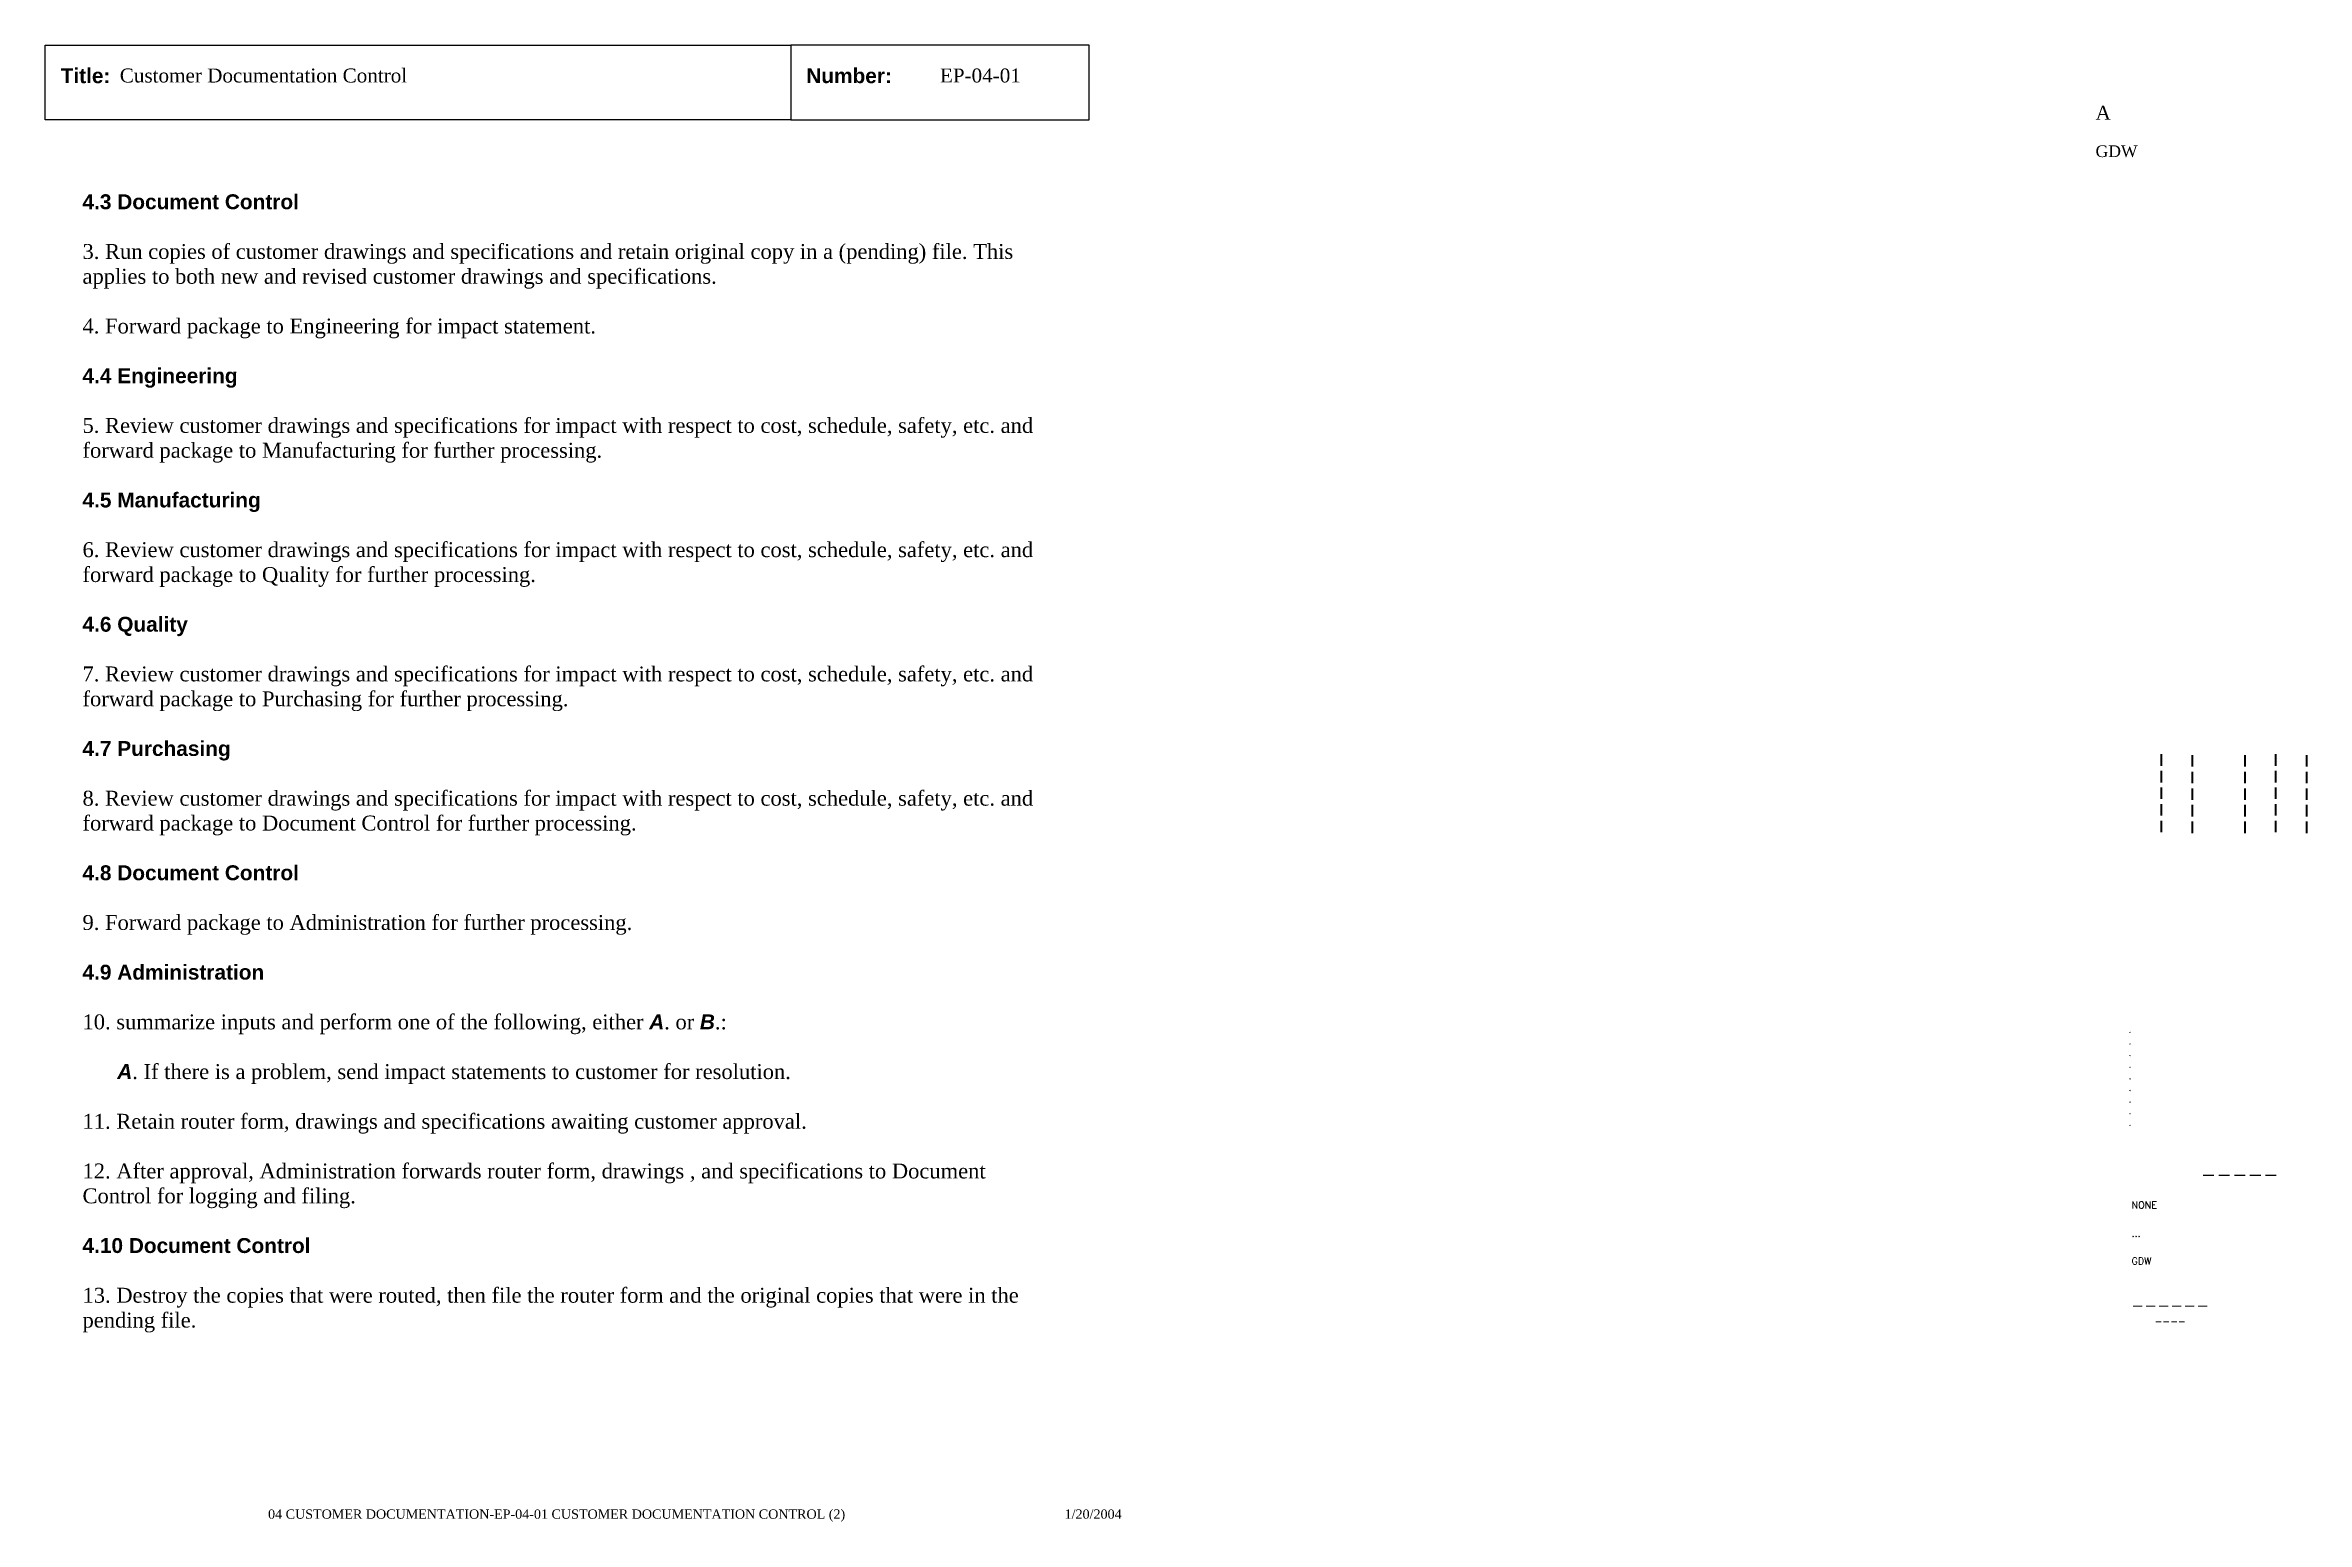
# Paper-space layout 'EP-04-01 Customer Documentation Control (2)' of a CAD drawing. Header units: inches. Extents: x 1 to 31.3, y 0.2 to 20.
import ezdxf
from ezdxf.enums import TextEntityAlignment as Align

# ---------------------------------------------------------------- set-up
doc = ezdxf.new("R2010")
doc.units = ezdxf.units.IN
doc.header["$MEASUREMENT"] = 0
doc.layers.add('TitleBlock_Attributes', color=40, linetype='Continuous', plot=False)
doc.layers.add('TitleBlock_Atts_Print', color=1, linetype='Continuous')
doc.styles.get("Standard").update_dxf_attribs({"font": 'simplex.shx'})
doc.styles.add('style1', font='TIMES.TTF')
doc.styles.add('styleAtt', font='TIMES.TTF')
doc.styles.add('TBBIGTEXT', font='complex.shx')

# ---------------------------------------------------------------- blocks, each defined once
blk = doc.blocks.new('Test1')
at = {"layer": 'TitleBlock_Attributes', "style": 'TBBIGTEXT', "width": 0.8}
for tag, p, height in [('SideLine1', (29.492, 9.408), 0.25), ('SideLine2', (29.906, 9.396), 0.25), ('SideLine3', (30.612, 9.396), 0.25), ('SideLine4', (31.026, 9.408), 0.25), ('SideLine5', (31.44, 9.396), 0.25), ('File-Layout', (28.803, 3.641), 0.125)]:
    blk.add_attdef(tag, p, '', height=height, rotation=90, dxfattribs=at)
at = {"layer": 'TitleBlock_Attributes'}
for tag, p, height in [('REV1', (28.947, 6.754), 0.0625), ('REV2', (28.947, 6.598), 0.0625), ('REV3', (28.947, 6.442), 0.0625), ('REV4', (28.947, 6.286), 0.0625), ('REV5', (28.947, 6.13), 0.0625), ('REV6', (28.947, 5.974), 0.0625), ('REV7', (28.947, 5.818), 0.0625), ('REV8', (28.947, 5.662), 0.0625), ('REV9', (28.947, 5.506), 0.0625), ('SCALE', (28.983, 4.394), 0.0938), ('INCHARGE', (28.983, 4.016), 0.0938), ('DRW', (28.983, 3.641), 0.0938)]:
    blk.add_attdef(tag, p, '', height=height, dxfattribs=at)
at = {"layer": 'TitleBlock_Attributes', "style": 'TBBIGTEXT'}
for tag, height, p in [('PROJNUM', 0.188, (30.434, 4.761)), ('DWG_NUM', 0.156, (31.168, 4.127)), ('CUSTOMER', 0.156, (29.501, 3.017)), ('LOCATION', 0.0938, (29.501, 2.835)), ('DESC_1', 0.188, (29.501, 2.412)), ('DESC_2', 0.188, (29.501, 2.1)), ('DESC_3', 0.188, (29.501, 1.787))]:
    blk.add_attdef(tag, text='', height=height, dxfattribs=at).set_placement(p, align=Align.CENTER)
at = {"layer": 'TitleBlock_Attributes'}
blk.add_attdef('DRW_DATE', text='', height=0.0938, dxfattribs=at).set_placement((31.149, 3.648), align=Align.CENTER)

psp = doc.layouts.new('EP-04-01 Customer Documentation Control (2)')

# ---------------------------------------------------------------- linework, layer by layer
for points in [[(1, 20), (11, 20), (11, 19), (1, 19)], [(11, 19), (15, 19), (15, 20), (11, 20)]]:
    psp.add_lwpolyline(points, close=True)

# ---------------------------------------------------------------- block references
ref = psp.add_blockref('Test1', (0, 0))
ref.add_attrib('CUSTOMER', '------', dxfattribs={"layer": 'TitleBlock_Attributes', "height": 0.1562, "style": 'TBBIGTEXT'}).set_placement((29.501, 3.017), align=Align.CENTER)
ref.add_attrib('LOCATION', '----', dxfattribs={"layer": 'TitleBlock_Attributes', "height": 0.0938, "style": 'TBBIGTEXT'}).set_placement((29.501, 2.835), align=Align.CENTER)
ref.add_attrib('DESC_1', 'Customer Documentation Control', (2, 19.5), dxfattribs={"layer": 'TitleBlock_Atts_Print', "height": 0.1875, "style": 'styleAtt'})
ref.add_attrib('DESC_2', 'EP-04-01', (13, 19.5), dxfattribs={"layer": 'TitleBlock_Atts_Print', "height": 0.1875, "style": 'styleAtt'})
ref.add_attrib('DESC_3', 'A', (28.5, 19), dxfattribs={"layer": 'TitleBlock_Attributes', "height": 0.188, "style": 'styleAtt'})
ref.add_attrib('PROJNUM', '-----', dxfattribs={"layer": 'TitleBlock_Attributes', "height": 0.1875, "style": 'TBBIGTEXT'}).set_placement((30.434, 4.761), align=Align.CENTER)
ref.add_attrib('DWG_NUM', 'GDW', (28.5, 18.5), dxfattribs={"layer": 'TitleBlock_Attributes', "height": 0.1562, "style": 'styleAtt'})
ref.add_attrib('DRW_DATE', '1/20/2004', dxfattribs={"layer": 'TitleBlock_Atts_Print', "height": 0.125, "style": 'styleAtt'}).set_placement((15.055, 0.232), align=Align.CENTER)
ref.add_attrib('DRW', 'GDW', (28.983, 3.641), dxfattribs={"layer": 'TitleBlock_Attributes', "height": 0.0938})
ref.add_attrib('INCHARGE', '...', (28.983, 4.016), dxfattribs={"layer": 'TitleBlock_Attributes', "height": 0.0938})
ref.add_attrib('SCALE', 'NONE', (28.983, 4.394), dxfattribs={"layer": 'TitleBlock_Attributes', "height": 0.0938})
ref.add_attrib('REV1', '.', (28.947, 6.754), dxfattribs={"layer": 'TitleBlock_Attributes', "height": 0.0625})
ref.add_attrib('REV2', '.', (28.947, 6.598), dxfattribs={"layer": 'TitleBlock_Attributes', "height": 0.0625})
ref.add_attrib('REV3', '.', (28.947, 6.442), dxfattribs={"layer": 'TitleBlock_Attributes', "height": 0.0625})
ref.add_attrib('REV4', '.', (28.947, 6.286), dxfattribs={"layer": 'TitleBlock_Attributes', "height": 0.0625})
ref.add_attrib('REV5', '.', (28.947, 6.13), dxfattribs={"layer": 'TitleBlock_Attributes', "height": 0.0625})
ref.add_attrib('REV6', '.', (28.947, 5.974), dxfattribs={"layer": 'TitleBlock_Attributes', "height": 0.0625})
ref.add_attrib('REV7', '.', (28.947, 5.818), dxfattribs={"layer": 'TitleBlock_Attributes', "height": 0.0625})
ref.add_attrib('REV8', '.', (28.947, 5.662), dxfattribs={"layer": 'TitleBlock_Attributes', "height": 0.0625})
ref.add_attrib('REV9', '.', (28.947, 5.506), dxfattribs={"layer": 'TitleBlock_Attributes', "height": 0.0625})
ref.add_attrib('SideLine1', '-----', (29.492, 9.408), dxfattribs={"layer": 'TitleBlock_Attributes', "height": 0.25, "rotation": 90, "style": 'TBBIGTEXT', "width": 0.8})
ref.add_attrib('SideLine2', '-----', (29.906, 9.396), dxfattribs={"layer": 'TitleBlock_Attributes', "height": 0.25, "rotation": 90, "style": 'TBBIGTEXT', "width": 0.8})
ref.add_attrib('SideLine3', '-----', (30.612, 9.396), dxfattribs={"layer": 'TitleBlock_Attributes', "height": 0.25, "rotation": 90, "style": 'TBBIGTEXT', "width": 0.8})
ref.add_attrib('SideLine4', '-----', (31.026, 9.408), dxfattribs={"layer": 'TitleBlock_Attributes', "height": 0.25, "rotation": 90, "style": 'TBBIGTEXT', "width": 0.8})
ref.add_attrib('SideLine5', '-----', (31.44, 9.396), dxfattribs={"layer": 'TitleBlock_Attributes', "height": 0.25, "rotation": 90, "style": 'TBBIGTEXT', "width": 0.8})
ref.add_attrib('File-Layout', '04 CUSTOMER DOCUMENTATION-EP-04-01 CUSTOMER DOCUMENTATION CONTROL (2)', dxfattribs={"layer": 'TitleBlock_Atts_Print', "height": 0.125, "style": 'styleAtt'}).set_placement((7.859, 0.232), align=Align.CENTER)

# ---------------------------------------------------------------- texts
at = {"color": 5, "char_height": 0.2, "width": 2, "attachment_point": 1, "line_spacing_factor": 1.5, "style": 'style1'}
for s, insert in [('{\\fArial|b1|i0|c0|p34;Title:}', (1.207, 19.691)), ('{\\fArial|b1|i0|c0|p34;Number:}', (11.207, 19.691))]:
    psp.add_mtext(s, dxfattribs=dict(at, insert=insert))
at = {"color": 5, "insert": (1.5, 18), "char_height": 0.2, "width": 13, "attachment_point": 1, "style": 'style1'}
psp.add_mtext('{\\fArial|b1|i0|c0|p34;4.3 Document Control\\P\\P}3. Run copies of customer drawings and specifications and retain original copy in a (pending) file. This applies to both new and revised customer drawings and specifications.\\P\\P4. Forward package to Engineering for impact statement.\\P\\P{\\fArial|b1|i0|c0|p34;4.4 Engineering\\P\\P}5. Review customer drawings and specifications for impact with respect to cost, schedule, safety, etc. and forward package to Manufacturing for further processing.\\P\\P{\\fArial|b1|i0|c0|p34;4.5 Manufacturing\\P\\P}6. Review customer drawings and specifications for impact with respect to cost, schedule, safety, etc. and forward package to Quality for further processing.\\P\\P{\\fArial|b1|i0|c0|p34;4.6 Quality\\P\\P}7. Review customer drawings and specifications for impact with respect to cost, schedule, safety, etc. and forward package to Purchasing for further processing.\\P\\P{\\fArial|b1|i0|c0|p34;4.7 Purchasing\\P\\P}8. Review customer drawings and specifications for impact with respect to cost, schedule, safety, etc. and forward package to Document Control for further processing.\\P\\P{\\fArial|b1|i0|c0|p34;4.8 Document Control\\P\\P}9. Forward package to Administration for further processing.\\P\\P{\\fArial|b1|i0|c0|p34;4.9 Administration\\P\\P}10. summarize inputs and perform one of the following, either {\\fArial|b1|i1|c0|p34;A}. or {\\fArial|b1|i1|c0|p34;B}.:\\P\\P{\\fArial|b1|i1|c0|p34;      A}. If there is a problem, send impact statements to customer for resolution.\\P\\P11. Retain router form, drawings and specifications awaiting customer approval.\\P\\P12. After approval, Administration forwards router form, drawings , and specifications to Document Control for logging and filing.\\P\\P{\\fArial|b1|i0|c0|p34;4.10 Document Control\\P\\P}13. Destroy the copies that were routed, then file the router form and the original copies that were in the pending file.', dxfattribs=at)

doc.saveas('drawing.dxf')
